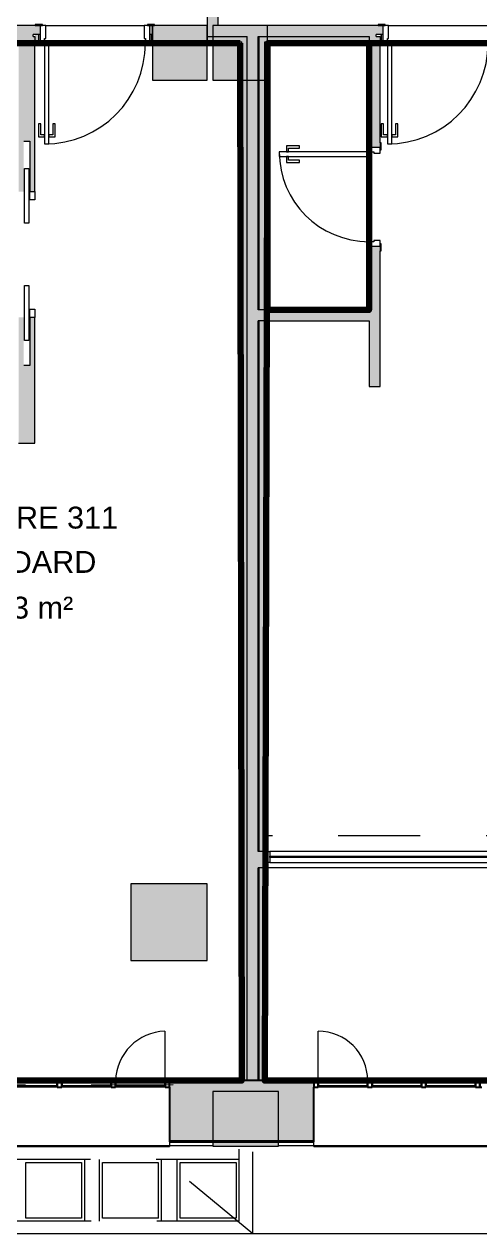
# Model space of a CAD drawing. Header units: metres. Extents: x -227.9 to -140, y 38 to 92.1.
# Drawn here: x -171.56 to -167.4, y 39.07 to 50.13 of the extents above; entities that cross this region are included whole.
import ezdxf

# ---------------------------------------------------------------- set-up
doc = ezdxf.new("R2010")
doc.units = ezdxf.units.M
doc.linetypes.add('JIS_02_0.7', pattern=[1.35, 0.75, -0.6])
for name, color, linetype, lineweight in [('A-AREA-IDEN', 7, 'Continuous', 9), ('A-DOOR', 7, 'Continuous', 5), ('A-FLOR', 7, 'Continuous', 5), ('A-GLAZ', 7, 'Continuous', 5), ('A-WALL', 7, 'Continuous', 5), ('A-WALL-PATT', 7, 'Continuous', 13), ('I-WALL', 7, 'Continuous', 5), ('S-COLS', 7, 'Continuous', 5)]:
    doc.layers.add(name, color=color, linetype=linetype, lineweight=lineweight)
doc.layers.add('A-DETL', color=94, linetype='Continuous', lineweight=5, true_color=0x00a600)
doc.layers.add('A-DETL-MBND', color=9, linetype='Continuous', lineweight=5, true_color=0xc0c0c0)
doc.layers.add('Chambre', color=40, linetype='Continuous')
doc.layers.add('SDB', color=230, linetype='Continuous')
doc.styles.add('Arial_1', font='arial.ttf', dxfattribs={"height": 0.2})

msp = doc.modelspace()

# ---------------------------------------------------------------- hatches: boundary and pattern name
at = {"layer": 'A-WALL', "true_color": 0x808080}
h = msp.add_hatch(color=8, dxfattribs=at)
h.paths.add_polyline_path([(-227.865, 39.92), (-226.842, 39.92), (-226.842, 40.47), (-227.865, 40.47), (-227.865, 40.281)])
h.paths.add_polyline_path([(-222.152, 39.92), (-222.152, 40.37), (-222.162, 40.37), (-222.162, 40.42), (-222.202, 40.42), (-222.202, 40.47), (-223.502, 40.47), (-223.502, 39.92)])
h.paths.add_polyline_path([(-207.292, 39.92), (-205.904, 39.92), (-205.904, 40.47), (-207.242, 40.47), (-207.242, 40.42), (-207.282, 40.42), (-207.282, 40.37), (-207.292, 40.37), (-207.292, 40.281)])
h.paths.add_polyline_path([(-203.404, 39.92), (-201.747, 39.92), (-201.747, 40.37), (-201.757, 40.37), (-201.757, 40.42), (-201.797, 40.42), (-201.797, 40.47), (-203.404, 40.47), (-203.404, 40.41)])
h.paths.add_polyline_path([(-192.17, 39.92), (-190.97, 39.92), (-190.97, 40.47), (-192.12, 40.47), (-192.12, 40.42), (-192.16, 40.42), (-192.16, 40.37), (-192.17, 40.37), (-192.17, 40.281)])
h.paths.add_polyline_path([(-188.47, 39.92), (-187.171, 39.92), (-187.171, 40.37), (-187.181, 40.37), (-187.181, 40.42), (-187.221, 40.42), (-187.221, 40.47), (-188.47, 40.47), (-188.47, 40.41)])
h.paths.add_polyline_path([(-169.272, 39.92), (-168.917, 39.92), (-168.917, 40.47), (-170.088, 40.47), (-170.088, 40.42), (-170.128, 40.42), (-170.128, 40.37), (-170.138, 40.37), (-170.138, 39.92)])
h.paths.add_polyline_path([(-166.417, 39.92), (-165.918, 39.92), (-165.918, 40.39), (-165.118, 40.39), (-165.118, 39.92), (-164.82, 39.92), (-164.82, 40.37), (-164.83, 40.37), (-164.83, 40.42), (-164.87, 40.42), (-164.87, 40.47), (-166.417, 40.47), (-166.417, 40.281)])
h.paths.add_polyline_path([(-152.826, 39.92), (-150.359, 39.92), (-150.359, 40.37), (-150.369, 40.37), (-150.369, 40.42), (-150.409, 40.42), (-150.409, 40.47), (-153.119, 40.47), (-153.119, 40.42), (-153.159, 40.42), (-153.159, 40.37), (-153.169, 40.37), (-153.169, 39.92)])
for points in [[(-170.138, 39.92), (-170.138, 40.37), (-170.128, 40.37), (-170.128, 40.42), (-170.088, 40.42), (-170.088, 40.47), (-170.235, 40.47), (-170.235, 39.92)], [(-170.138, 39.91), (-170.138, 39.92), (-170.235, 39.92), (-170.235, 39.91)]]:
    msp.add_hatch(color=8, dxfattribs=at).paths.add_polyline_path(points)
h = msp.add_hatch(color=8, dxfattribs=at)
h.paths.add_polyline_path([(-227.865, 39.91), (-226.842, 39.91), (-226.842, 39.92), (-227.865, 39.92)])
h.paths.add_polyline_path([(-223.502, 39.91), (-222.152, 39.91), (-222.152, 39.92), (-223.502, 39.92)])
h.paths.add_polyline_path([(-207.097, 39.91), (-205.904, 39.91), (-205.904, 39.92), (-207.292, 39.92), (-207.292, 39.91)])
h.paths.add_polyline_path([(-203.404, 39.91), (-201.747, 39.91), (-201.747, 39.92), (-203.404, 39.92)])
h.paths.add_polyline_path([(-190.97, 39.91), (-190.97, 39.92), (-192.17, 39.92), (-192.17, 39.91)])
h.paths.add_polyline_path([(-188.47, 39.91), (-187.171, 39.91), (-187.171, 39.92), (-188.47, 39.92)])
h.paths.add_polyline_path([(-170.138, 39.91), (-168.917, 39.91), (-168.917, 39.92), (-170.138, 39.92)])
h.paths.add_polyline_path([(-166.417, 39.91), (-165.918, 39.91), (-165.918, 39.92), (-166.417, 39.92)])
h.paths.add_polyline_path([(-164.82, 39.91), (-164.82, 39.92), (-165.118, 39.92), (-165.118, 39.91)])
h.paths.add_polyline_path([(-153.169, 39.91), (-150.359, 39.91), (-150.359, 39.92), (-153.169, 39.92)])
at = {"layer": 'A-WALL-PATT', "lineweight": 5, "true_color": 0xaaaaaa}
h = msp.add_hatch(color=253, dxfattribs=at)
h.paths.add_polyline_path([(-169.415, 40.47), (-169.415, 42.415), (-169.425, 42.415), (-169.425, 40.47)])
h.paths.add_polyline_path([(-169.425, 42.565), (-169.415, 42.565), (-169.415, 47.414), (-169.425, 47.414), (-169.425, 43.496)])
h.paths.add_polyline_path([(-169.415, 47.514), (-169.415, 50.014), (-169.425, 50.014), (-169.425, 47.514)])
at = {"layer": 'I-WALL', "true_color": 0xaaaaaa}
h = msp.add_hatch(color=253, dxfattribs=at)
h.paths.add_polyline_path([(-169.839, 50.114), (-169.789, 50.114), (-169.789, 50.314), (-169.889, 50.314), (-169.889, 50.114)])
h.paths.add_polyline_path([(-169.819, 51.914), (-169.789, 51.914), (-169.789, 51.964), (-169.889, 51.964), (-169.889, 51.914), (-169.839, 51.914)])
h = msp.add_hatch(color=253, dxfattribs=at)
h.paths.add_polyline_path([(-171.613, 50.014), (-171.478, 50.014), (-171.478, 50.032), (-171.415, 50.032), (-171.415, 50.114), (-173.58, 50.114), (-173.58, 50.014), (-172.561, 50.014)])
h.paths.add_polyline_path([(-174.816, 50.014), (-174.58, 50.014), (-174.58, 50.114), (-174.879, 50.114), (-174.879, 50.032), (-174.816, 50.032)])
h.paths.add_polyline_path([(-176, 50.014), (-175.942, 50.014), (-175.942, 50.032), (-175.879, 50.032), (-175.879, 50.114), (-176, 50.114), (-176, 50.032)])
h.paths.add_polyline_path([(-170.415, 50.032), (-170.39, 50.032), (-170.39, 50.114), (-170.415, 50.114)])
h = msp.add_hatch(color=253, dxfattribs=at)
h.paths.add_polyline_path([(-153.912, 50.014), (-153.912, 50.114), (-154.013, 50.114), (-154.013, 50.032), (-153.95, 50.032), (-153.95, 50.014)])
h.paths.add_polyline_path([(-155.524, 50.014), (-155.076, 50.014), (-155.076, 50.032), (-155.013, 50.032), (-155.013, 50.114), (-155.524, 50.114), (-155.524, 50.032)])
h.paths.add_polyline_path([(-157.582, 50.014), (-156.524, 50.014), (-156.524, 50.114), (-157.645, 50.114), (-157.645, 50.032), (-157.582, 50.032)])
h.paths.add_polyline_path([(-158.708, 50.014), (-158.708, 50.032), (-158.645, 50.032), (-158.645, 50.114), (-160.57, 50.114), (-160.57, 50.014), (-158.833, 50.014)])
h.paths.add_polyline_path([(-162.97, 50.014), (-161.57, 50.014), (-161.57, 50.114), (-167.285, 50.114), (-167.285, 50.032), (-167.222, 50.032), (-167.222, 50.014), (-163.12, 50.014)])
h.paths.add_polyline_path([(-168.348, 50.014), (-168.348, 50.032), (-168.285, 50.032), (-168.285, 50.114), (-169.889, 50.114), (-169.889, 50.014), (-168.412, 50.014)])
h = msp.add_hatch(color=253, dxfattribs=at)
h.paths.add_polyline_path([(-170.402, 49.964), (-170.39, 49.964), (-170.39, 50.032), (-170.402, 50.032)])
h.paths.add_polyline_path([(-171.613, 49.964), (-171.613, 50.014), (-173.452, 50.014), (-173.452, 49.964), (-172.561, 49.964)])
h.paths.add_polyline_path([(-171.428, 49.964), (-171.428, 50.032), (-171.463, 50.032), (-171.463, 49.964)])
h.paths.add_polyline_path([(-174.608, 49.964), (-174.58, 49.964), (-174.58, 50.014), (-174.608, 50.014)])
h.paths.add_polyline_path([(-174.758, 49.964), (-174.708, 49.964), (-174.708, 50.014), (-174.816, 50.014), (-174.816, 50.032), (-174.866, 50.032), (-174.866, 49.964)])
h.paths.add_polyline_path([(-173.58, 49.964), (-173.552, 49.964), (-173.552, 50.014), (-173.58, 50.014)])
h.paths.add_polyline_path([(-175.892, 49.964), (-175.892, 50.032), (-175.924, 50.032), (-175.924, 49.964)])
h = msp.add_hatch(color=253, dxfattribs=at)
h.paths.add_polyline_path([(-171.46, 49.951), (-171.415, 49.951), (-171.415, 50.032), (-171.428, 50.032), (-171.428, 49.964), (-171.463, 49.964), (-171.463, 49.951)])
h.paths.add_polyline_path([(-170.39, 49.951), (-170.39, 49.964), (-170.402, 49.964), (-170.402, 50.032), (-170.415, 50.032), (-170.415, 49.951)])
h.paths.add_polyline_path([(-171.613, 49.951), (-171.613, 49.964), (-173.402, 49.964), (-173.402, 49.951), (-172.561, 49.951)])
h.paths.add_polyline_path([(-174.608, 49.951), (-174.58, 49.951), (-174.58, 49.964), (-174.608, 49.964)])
h.paths.add_polyline_path([(-174.758, 49.951), (-174.758, 49.964), (-174.866, 49.964), (-174.866, 50.032), (-174.879, 50.032), (-174.879, 49.951), (-174.771, 49.951)])
h.paths.add_polyline_path([(-173.58, 49.951), (-173.552, 49.951), (-173.552, 49.964), (-173.58, 49.964)])
h.paths.add_polyline_path([(-175.924, 49.951), (-175.879, 49.951), (-175.879, 50.032), (-175.892, 50.032), (-175.892, 49.964), (-175.924, 49.964)])
h = msp.add_hatch(color=253, dxfattribs=at)
h.paths.add_polyline_path([(-171.613, 46.296), (-171.463, 46.296), (-171.463, 47.446), (-171.51, 47.446), (-171.51, 47.006), (-171.565, 47.006), (-171.565, 47.446), (-171.613, 47.446), (-171.613, 46.396)])
h.paths.add_polyline_path([(-171.463, 48.596), (-171.463, 50.014), (-171.613, 50.014), (-171.613, 48.596), (-171.565, 48.596), (-171.565, 49.056), (-171.51, 49.056), (-171.51, 48.596)])
h = msp.add_hatch(color=253, dxfattribs=at)
h.paths.add_polyline_path([(-155.221, 49.964), (-155.221, 50.014), (-155.524, 50.014), (-155.524, 49.964), (-155.293, 49.964)])
h.paths.add_polyline_path([(-155.026, 49.964), (-155.026, 50.032), (-155.076, 50.032), (-155.076, 50.014), (-155.121, 50.014), (-155.121, 49.964), (-155.071, 49.964)])
h.paths.add_polyline_path([(-153.912, 49.964), (-153.912, 50.014), (-153.95, 50.014), (-153.95, 50.032), (-154, 50.032), (-154, 49.964)])
h.paths.add_polyline_path([(-158.658, 49.964), (-158.658, 50.032), (-158.683, 50.032), (-158.683, 49.964)])
h.paths.add_polyline_path([(-156.938, 49.964), (-156.925, 49.964), (-156.925, 50.014), (-157.582, 50.014), (-157.582, 50.032), (-157.632, 50.032), (-157.632, 49.964), (-156.975, 49.964)])
h.paths.add_polyline_path([(-156.765, 49.964), (-156.524, 49.964), (-156.524, 50.014), (-156.815, 50.014), (-156.815, 49.964)])
h.paths.add_polyline_path([(-159.405, 49.964), (-158.833, 49.964), (-158.833, 50.014), (-160.42, 50.014), (-160.42, 49.964), (-160.37, 49.964)])
h.paths.add_polyline_path([(-160.52, 49.964), (-160.52, 50.014), (-160.57, 50.014), (-160.57, 49.964)])
h.paths.add_polyline_path([(-161.77, 49.964), (-161.72, 49.964), (-161.72, 50.014), (-162.97, 50.014), (-162.97, 49.964), (-162.694, 49.964)])
h.paths.add_polyline_path([(-163.12, 49.964), (-163.12, 50.014), (-167.08, 50.014), (-167.08, 49.964), (-165.983, 49.964)])
h.paths.add_polyline_path([(-161.57, 49.964), (-161.57, 50.014), (-161.62, 50.014), (-161.62, 49.964)])
h.paths.add_polyline_path([(-168.312, 49.964), (-168.298, 49.964), (-168.298, 50.032), (-168.312, 50.032), (-168.312, 50.014)])
h.paths.add_polyline_path([(-168.412, 49.964), (-168.412, 50.014), (-169.415, 50.014), (-169.415, 49.964), (-168.45, 49.964)])
h.paths.add_polyline_path([(-167.272, 49.964), (-167.18, 49.964), (-167.18, 50.014), (-167.222, 50.014), (-167.222, 50.032), (-167.272, 50.032)])
h.paths.add_polyline_path([(-169.889, 49.964), (-169.525, 49.964), (-169.525, 50.014), (-169.889, 50.014)])
h = msp.add_hatch(color=253, dxfattribs=at)
h.paths.add_polyline_path([(-155.013, 49.951), (-155.013, 50.032), (-155.026, 50.032), (-155.026, 49.964), (-155.071, 49.964), (-155.071, 49.951), (-155.058, 49.951)])
h.paths.add_polyline_path([(-153.968, 49.951), (-153.912, 49.951), (-153.912, 49.964), (-154, 49.964), (-154, 50.032), (-154.013, 50.032), (-154.013, 49.951)])
h.paths.add_polyline_path([(-157.645, 49.951), (-156.975, 49.951), (-156.975, 49.964), (-157.632, 49.964), (-157.632, 50.032), (-157.645, 50.032), (-157.645, 49.994)])
h.paths.add_polyline_path([(-156.765, 49.951), (-156.524, 49.951), (-156.524, 49.964), (-156.765, 49.964)])
h.paths.add_polyline_path([(-155.293, 49.951), (-155.221, 49.951), (-155.221, 49.964), (-155.524, 49.964), (-155.524, 49.951)])
h.paths.add_polyline_path([(-158.833, 49.951), (-158.833, 49.964), (-160.37, 49.964), (-160.37, 49.951), (-159.405, 49.951)])
h.paths.add_polyline_path([(-158.645, 49.951), (-158.645, 50.032), (-158.658, 50.032), (-158.658, 49.964), (-158.683, 49.964), (-158.683, 49.951)])
h.paths.add_polyline_path([(-162.97, 49.951), (-161.77, 49.951), (-161.77, 49.964), (-162.97, 49.964)])
h.paths.add_polyline_path([(-160.52, 49.951), (-160.52, 49.964), (-160.57, 49.964), (-160.57, 49.951)])
h.paths.add_polyline_path([(-161.57, 49.951), (-161.57, 49.964), (-161.62, 49.964), (-161.62, 49.951)])
h.paths.add_polyline_path([(-163.12, 49.951), (-163.12, 49.964), (-167.08, 49.964), (-167.08, 49.951), (-165.983, 49.951)])
h.paths.add_polyline_path([(-167.24, 49.951), (-167.18, 49.951), (-167.18, 49.964), (-167.272, 49.964), (-167.272, 50.032), (-167.285, 50.032), (-167.285, 49.951)])
h.paths.add_polyline_path([(-168.285, 49.951), (-168.285, 50.032), (-168.298, 50.032), (-168.298, 49.964), (-168.312, 49.964), (-168.312, 49.951)])
h.paths.add_polyline_path([(-168.412, 49.951), (-168.412, 49.964), (-169.365, 49.964), (-169.365, 49.951), (-168.45, 49.951)])
h.paths.add_polyline_path([(-169.889, 49.951), (-169.575, 49.951), (-169.575, 49.964), (-169.889, 49.964)])
for points in [[(-169.425, 40.47), (-169.425, 50.014), (-169.525, 50.014), (-169.525, 40.47)], [(-169.588, 40.47), (-169.575, 40.47), (-169.575, 49.951), (-169.588, 49.951), (-169.588, 41.352)], [(-169.525, 40.47), (-169.525, 49.964), (-169.575, 49.964), (-169.575, 40.47)], [(-169.352, 47.414), (-168.412, 47.414), (-168.412, 47.514), (-169.425, 47.514), (-169.425, 47.414), (-169.365, 47.414)]]:
    msp.add_hatch(color=253, dxfattribs=at).paths.add_polyline_path(points)
h = msp.add_hatch(color=253, dxfattribs=at)
h.paths.add_polyline_path([(-168.362, 46.813), (-168.312, 46.813), (-168.312, 48.098), (-168.412, 48.098), (-168.412, 46.813)])
h.paths.add_polyline_path([(-168.369, 48.998), (-168.312, 48.998), (-168.313, 49.941), (-168.33, 49.941), (-168.33, 49.951), (-168.312, 49.951), (-168.312, 50.014), (-168.412, 50.014), (-168.412, 48.998)])
h = msp.add_hatch(color=253, dxfattribs=at)
h.paths.add_polyline_path([(-169.365, 40.47), (-169.365, 42.415), (-169.415, 42.415), (-169.415, 40.47)])
h.paths.add_polyline_path([(-169.415, 42.565), (-169.365, 42.565), (-169.365, 47.414), (-169.415, 47.414), (-169.415, 43.496)])
h.paths.add_polyline_path([(-169.415, 47.514), (-169.365, 47.514), (-169.365, 49.964), (-169.415, 49.964), (-169.415, 47.782)])
h = msp.add_hatch(color=253, dxfattribs=at)
h.paths.add_polyline_path([(-169.352, 40.47), (-169.352, 42.415), (-169.365, 42.415), (-169.365, 40.47)])
h.paths.add_polyline_path([(-169.352, 42.565), (-169.352, 47.414), (-169.365, 47.414), (-169.365, 42.565)])
h.paths.add_polyline_path([(-169.352, 47.514), (-169.352, 49.951), (-169.365, 49.951), (-169.365, 47.514)])
h = msp.add_hatch(color=253, dxfattribs=at)
h.paths.add_polyline_path([(-161.175, 42.415), (-161.125, 42.415), (-161.125, 42.565), (-161.193, 42.565), (-161.193, 42.415), (-161.188, 42.415)])
h.paths.add_polyline_path([(-169.415, 42.415), (-169.343, 42.415), (-169.343, 42.565), (-169.425, 42.565), (-169.425, 42.415)])
at = {"layer": 'S-COLS', "true_color": 0x808080}
for points in [[(-170.389, 49.614), (-169.889, 49.614), (-169.889, 50.114), (-170.389, 50.114), (-170.389, 49.951), (-170.37, 49.951), (-170.37, 49.941), (-170.389, 49.941), (-170.389, 49.925)], [(-169.839, 49.614), (-169.339, 49.614), (-169.339, 50.114), (-169.839, 50.114), (-169.839, 49.925)], [(-170.589, 41.568), (-169.889, 41.568), (-169.889, 42.268), (-170.589, 42.268)], [(-169.239, 39.871), (-169.239, 40.371), (-169.839, 40.371), (-169.839, 39.871), (-169.272, 39.871)]]:
    msp.add_hatch(color=8, dxfattribs=at).paths.add_polyline_path(points)

# ---------------------------------------------------------------- linework, layer by layer
at = {"layer": 'A-DETL', "color": 9, "linetype": 'JIS_02_0.7', "lineweight": 9, "true_color": 0xc0c0c0}
for p, q in [((-161.194, 42.707), (-169.339, 42.707)), ((-169.473, 39.071), (-170.452, 39.878)), ((-169.601, 39.842), (-169.601, 39.185)), ((-169.606, 39.748), (-187.756, 39.748)), ((-171.546, 39.722), (-171.037, 39.722)), ((-171.546, 39.212), (-171.546, 39.721)), ((-171.037, 39.722), (-171.037, 39.212)), ((-171.011, 39.748), (-171.011, 39.185)), ((-170.873, 39.185), (-170.873, 39.748)), ((-170.845, 39.722), (-170.337, 39.722)), ((-170.845, 39.212), (-170.845, 39.721)), ((-170.337, 39.722), (-170.337, 39.212)), ((-170.311, 39.748), (-170.311, 39.185)), ((-170.164, 39.185), (-170.164, 39.748)), ((-170.136, 39.213), (-170.136, 39.723)), ((-170.136, 39.723), (-169.627, 39.723)), ((-169.627, 39.723), (-169.627, 39.213)), ((-169.601, 39.185), (-187.626, 39.185)), ((-171.037, 39.212), (-171.546, 39.212)), ((-170.336, 39.212), (-170.845, 39.212)), ((-169.627, 39.213), (-170.136, 39.213))]:
    msp.add_line(p, q, dxfattribs=at)
at = {"layer": 'A-DETL', "color": 7, "linetype": 'JIS_02_0.7'}
for p, q in [((-187.15, 40.415), (-170.19, 40.433)), ((-169.473, 39.07), (-169.473, 39.843))]:
    msp.add_line(p, q, dxfattribs=at)
at = {"layer": 'A-DETL', "color": 7}
msp.add_line((-151.695, 39.07), (-222.893, 39.07), dxfattribs=at)
at = {"layer": 'A-DETL-MBND', "lineweight": 9}
for p, q in [((-168.917, 39.874), (-169.239, 39.872)), ((-151.695, 39.07), (-222.893, 39.07))]:
    msp.add_line(p, q, dxfattribs=at)
at = {"layer": 'A-DOOR', "color": 9, "true_color": 0xc0c0c0}
for p, q in [((-171.395, 50.124), (-171.46, 50.124)), ((-171.46, 50.124), (-171.46, 50.114)), ((-171.46, 50.114), (-171.395, 50.114)), ((-171.365, 50.114), (-171.415, 50.114)), ((-171.415, 50.114), (-171.415, 49.951)), ((-171.395, 50.114), (-171.395, 50.124)), ((-171.365, 49.994), (-171.365, 50.114)), ((-170.415, 50.114), (-170.465, 50.114)), ((-170.465, 50.114), (-170.465, 49.994)), ((-170.37, 50.124), (-170.435, 50.124)), ((-170.435, 50.124), (-170.435, 50.114)), ((-170.435, 50.114), (-170.37, 50.114)), ((-170.415, 49.951), (-170.415, 50.114)), ((-170.37, 50.114), (-170.37, 50.124)), ((-168.265, 50.124), (-168.33, 50.124)), ((-168.33, 50.124), (-168.33, 50.114)), ((-168.33, 50.114), (-168.265, 50.114)), ((-168.235, 50.114), (-168.285, 50.114)), ((-168.285, 50.114), (-168.285, 49.951)), ((-168.265, 50.114), (-168.265, 50.124)), ((-168.235, 49.994), (-168.235, 50.114)), ((-171.375, 49.951), (-171.375, 49.994)), ((-171.375, 49.994), (-171.365, 49.994)), ((-170.465, 49.994), (-170.455, 49.994)), ((-170.455, 49.994), (-170.455, 49.951)), ((-168.245, 49.951), (-168.245, 49.994)), ((-168.245, 49.994), (-168.235, 49.994)), ((-171.395, 49.951), (-171.46, 49.951)), ((-171.46, 49.951), (-171.46, 49.941)), ((-171.46, 49.941), (-171.395, 49.941)), ((-171.415, 49.951), (-171.375, 49.951)), ((-171.395, 49.941), (-171.395, 49.951)), ((-170.455, 49.951), (-170.415, 49.951)), ((-170.37, 49.951), (-170.435, 49.951)), ((-170.435, 49.951), (-170.435, 49.941)), ((-170.435, 49.941), (-170.37, 49.941)), ((-170.37, 49.941), (-170.37, 49.951)), ((-168.265, 49.951), (-168.33, 49.951)), ((-168.33, 49.951), (-168.33, 49.941)), ((-168.33, 49.941), (-168.265, 49.941)), ((-168.285, 49.951), (-168.245, 49.951)), ((-168.265, 49.941), (-168.265, 49.951)), ((-168.412, 49.043), (-168.422, 49.043)), ((-168.422, 49.043), (-168.422, 48.978)), ((-168.412, 48.978), (-168.412, 49.043)), ((-168.412, 48.998), (-168.412, 48.958)), ((-168.312, 48.998), (-168.412, 48.998)), ((-168.302, 49.043), (-168.312, 49.043)), ((-168.312, 49.043), (-168.312, 48.978)), ((-168.312, 48.948), (-168.312, 48.998)), ((-168.302, 48.978), (-168.302, 49.043)), ((-168.422, 48.978), (-168.412, 48.978)), ((-168.412, 48.958), (-168.369, 48.958)), ((-168.369, 48.958), (-168.369, 48.948)), ((-168.369, 48.948), (-168.312, 48.948)), ((-168.312, 48.978), (-168.302, 48.978)), ((-171.51, 48.596), (-171.463, 48.596)), ((-171.51, 48.521), (-171.51, 48.596)), ((-171.463, 48.596), (-171.463, 48.521)), ((-171.463, 48.521), (-171.51, 48.521)), ((-168.412, 48.118), (-168.422, 48.118)), ((-168.422, 48.118), (-168.422, 48.053)), ((-168.369, 48.138), (-168.412, 48.138)), ((-168.412, 48.138), (-168.412, 48.098)), ((-168.412, 48.053), (-168.412, 48.118)), ((-168.412, 48.098), (-168.312, 48.098)), ((-168.312, 48.148), (-168.369, 48.148)), ((-168.369, 48.148), (-168.369, 48.138)), ((-168.312, 48.098), (-168.312, 48.148)), ((-168.302, 48.118), (-168.312, 48.118)), ((-168.312, 48.118), (-168.312, 48.053)), ((-168.302, 48.053), (-168.302, 48.118)), ((-168.422, 48.053), (-168.412, 48.053)), ((-168.312, 48.053), (-168.302, 48.053)), ((-171.51, 47.521), (-171.463, 47.521)), ((-171.51, 47.446), (-171.51, 47.521)), ((-171.463, 47.446), (-171.51, 47.446)), ((-171.463, 47.521), (-171.463, 47.446))]:
    msp.add_line(p, q, dxfattribs=at)
at = {"layer": 'A-DOOR'}
for p, q in [((-171.375, 49.951), (-171.375, 49.031)), ((-171.335, 49.951), (-171.375, 49.951)), ((-171.335, 49.031), (-171.335, 49.951)), ((-168.245, 49.951), (-168.245, 49.031)), ((-168.205, 49.951), (-168.245, 49.951)), ((-168.205, 49.031), (-168.205, 49.951)), ((-171.41, 49.216), (-171.43, 49.216)), ((-171.43, 49.216), (-171.43, 49.096)), ((-171.41, 49.116), (-171.41, 49.216)), ((-171.28, 49.216), (-171.3, 49.216)), ((-171.3, 49.216), (-171.3, 49.116)), ((-171.28, 49.096), (-171.28, 49.216)), ((-168.28, 49.216), (-168.3, 49.216)), ((-168.3, 49.216), (-168.3, 49.096)), ((-168.28, 49.116), (-168.28, 49.216)), ((-168.15, 49.216), (-168.17, 49.216)), ((-168.17, 49.216), (-168.17, 49.116)), ((-168.15, 49.096), (-168.15, 49.216)), ((-171.43, 49.096), (-171.375, 49.096)), ((-171.375, 49.116), (-171.41, 49.116)), ((-171.375, 49.096), (-171.375, 49.116)), ((-171.3, 49.116), (-171.335, 49.116)), ((-171.335, 49.116), (-171.335, 49.096)), ((-171.335, 49.096), (-171.28, 49.096)), ((-168.3, 49.096), (-168.245, 49.096)), ((-168.245, 49.116), (-168.28, 49.116)), ((-168.245, 49.096), (-168.245, 49.116)), ((-168.17, 49.116), (-168.205, 49.116)), ((-168.205, 49.116), (-168.205, 49.096)), ((-168.205, 49.096), (-168.15, 49.096)), ((-171.375, 49.031), (-171.335, 49.031)), ((-169.167, 49.013), (-169.167, 48.958)), ((-169.047, 49.013), (-169.167, 49.013)), ((-169.147, 48.958), (-169.147, 48.993)), ((-169.147, 48.993), (-169.047, 48.993)), ((-169.047, 48.993), (-169.047, 49.013)), ((-168.245, 49.031), (-168.205, 49.031)), ((-168.412, 48.958), (-169.232, 48.958)), ((-169.232, 48.958), (-169.232, 48.918)), ((-169.232, 48.918), (-168.412, 48.918)), ((-169.167, 48.958), (-169.147, 48.958)), ((-169.147, 48.918), (-169.167, 48.918)), ((-169.167, 48.918), (-169.167, 48.863)), ((-169.147, 48.883), (-169.147, 48.918)), ((-169.047, 48.883), (-169.147, 48.883)), ((-169.047, 48.863), (-169.047, 48.883)), ((-168.412, 48.918), (-168.412, 48.958)), ((-171.558, 48.806), (-171.518, 48.806)), ((-171.558, 48.306), (-171.558, 48.806)), ((-171.518, 48.806), (-171.518, 48.306)), ((-169.167, 48.863), (-169.047, 48.863)), ((-171.518, 48.306), (-171.558, 48.306)), ((-171.558, 47.236), (-171.558, 47.736)), ((-171.558, 47.736), (-171.518, 47.736)), ((-171.518, 47.736), (-171.518, 47.236)), ((-171.518, 47.236), (-171.558, 47.236))]:
    msp.add_line(p, q, dxfattribs=at)
for centre, radius, start, end in [((-171.375, 49.951), 0.92, 270, 0), ((-168.245, 49.951), 0.92, 270, 0), ((-168.412, 48.958), 0.82, 180, 270)]:
    msp.add_arc(centre, radius, start, end, dxfattribs=at)
at = {"layer": 'A-FLOR'}
for p, q in [((-171.365, 50.114), (-170.465, 50.114)), ((-161.193, 42.415), (-169.343, 42.415))]:
    msp.add_line(p, q, dxfattribs=at)
at = {"layer": 'A-GLAZ', "lineweight": 13}
for p, q in [((-169.343, 42.465), (-169.343, 42.565)), ((-169.343, 42.565), (-169.318, 42.565)), ((-169.318, 42.465), (-169.343, 42.465)), ((-169.318, 42.565), (-169.318, 42.465)), ((-169.318, 42.52), (-166.018, 42.52)), ((-169.318, 42.51), (-169.318, 42.52)), ((-166.018, 42.51), (-169.318, 42.51))]:
    msp.add_line(p, q, dxfattribs=at)
at = {"layer": 'A-GLAZ'}
for p, q in [((-166.018, 42.565), (-169.318, 42.565)), ((-169.318, 42.465), (-166.018, 42.465))]:
    msp.add_line(p, q, dxfattribs=at)
at = {"layer": 'A-GLAZ', "lineweight": 9}
for p, q in [((-170.275, 40.47), (-170.275, 40.922)), ((-168.877, 40.47), (-168.877, 40.922)), ((-171.71, 40.47), (-171.259, 40.47)), ((-171.219, 40.47), (-170.767, 40.47)), ((-170.727, 40.47), (-170.275, 40.47)), ((-168.877, 40.47), (-168.425, 40.47)), ((-168.385, 40.47), (-167.933, 40.47)), ((-167.893, 40.47), (-167.441, 40.47)), ((-171.259, 40.41), (-171.71, 40.41)), ((-170.767, 40.41), (-171.219, 40.41)), ((-170.275, 40.41), (-170.727, 40.41)), ((-168.425, 40.41), (-168.877, 40.41)), ((-167.933, 40.41), (-168.385, 40.41)), ((-167.441, 40.41), (-167.893, 40.41)), ((-173.225, 39.867), (-170.235, 39.867)), ((-173.223, 39.877), (-170.235, 39.877)), ((-170.235, 39.91), (-170.235, 39.877)), ((-170.235, 39.877), (-170.235, 39.867)), ((-168.917, 39.877), (-168.917, 39.91)), ((-168.917, 39.867), (-168.917, 39.877)), ((-168.917, 39.877), (-166.417, 39.877)), ((-168.917, 39.867), (-166.417, 39.867))]:
    msp.add_line(p, q, dxfattribs=at)
at = {"layer": 'A-GLAZ', "lineweight": 25}
for p, q in [((-171.219, 40.47), (-171.259, 40.47)), ((-171.259, 40.47), (-171.259, 40.41)), ((-171.219, 40.41), (-171.219, 40.47)), ((-170.727, 40.47), (-170.767, 40.47)), ((-170.767, 40.47), (-170.767, 40.41)), ((-170.727, 40.41), (-170.727, 40.47)), ((-170.235, 40.47), (-170.275, 40.47)), ((-170.275, 40.47), (-170.275, 40.41)), ((-170.235, 40.41), (-170.235, 40.47)), ((-168.877, 40.47), (-168.917, 40.47)), ((-168.917, 40.47), (-168.917, 40.41)), ((-168.877, 40.41), (-168.877, 40.47)), ((-168.385, 40.47), (-168.425, 40.47)), ((-168.425, 40.47), (-168.425, 40.41)), ((-168.385, 40.41), (-168.385, 40.47)), ((-167.893, 40.47), (-167.933, 40.47)), ((-167.933, 40.47), (-167.933, 40.41)), ((-167.893, 40.41), (-167.893, 40.47)), ((-167.401, 40.47), (-167.441, 40.47)), ((-167.441, 40.47), (-167.441, 40.41)), ((-167.381, 40.47), (-167.401, 40.47)), ((-167.401, 40.47), (-167.401, 40.41)), ((-167.401, 40.41), (-167.401, 40.47)), ((-171.259, 40.458), (-171.71, 40.458)), ((-171.71, 40.422), (-171.259, 40.422)), ((-171.259, 40.422), (-171.259, 40.458)), ((-171.259, 40.41), (-171.219, 40.41)), ((-170.767, 40.458), (-171.219, 40.458)), ((-171.219, 40.458), (-171.219, 40.422)), ((-171.219, 40.422), (-170.767, 40.422)), ((-170.767, 40.422), (-170.767, 40.458)), ((-170.767, 40.41), (-170.727, 40.41)), ((-170.275, 40.458), (-170.727, 40.458)), ((-170.727, 40.458), (-170.727, 40.422)), ((-170.727, 40.422), (-170.275, 40.422)), ((-170.275, 40.422), (-170.275, 40.458)), ((-170.275, 40.41), (-170.235, 40.41)), ((-168.917, 40.41), (-168.877, 40.41)), ((-168.425, 40.458), (-168.877, 40.458)), ((-168.877, 40.458), (-168.877, 40.422)), ((-168.877, 40.422), (-168.425, 40.422)), ((-168.425, 40.422), (-168.425, 40.458)), ((-168.425, 40.41), (-168.385, 40.41)), ((-167.933, 40.458), (-168.385, 40.458)), ((-168.385, 40.458), (-168.385, 40.422)), ((-168.385, 40.422), (-167.933, 40.422)), ((-167.933, 40.422), (-167.933, 40.458)), ((-167.933, 40.41), (-167.893, 40.41)), ((-167.441, 40.458), (-167.893, 40.458)), ((-167.893, 40.458), (-167.893, 40.422)), ((-167.893, 40.422), (-167.441, 40.422)), ((-167.441, 40.422), (-167.441, 40.458)), ((-167.441, 40.41), (-167.401, 40.41)), ((-167.401, 40.41), (-167.381, 40.41))]:
    msp.add_line(p, q, dxfattribs=at)
at = {"layer": 'A-GLAZ', "lineweight": 9}
for centre, radius, start, end in [((-170.263, 40.457), 0.464, 91.5584, 178.4839), ((-168.877, 40.47), 0.452, 0, 90)]:
    msp.add_arc(centre, radius, start, end, dxfattribs=at)
at = {"layer": 'A-WALL'}
for p, q in [((-171.478, 50.014), (-171.478, 50.032)), ((-171.415, 50.032), (-171.478, 50.032)), ((-171.463, 50.014), (-171.463, 49.951)), ((-171.428, 49.964), (-171.428, 50.032)), ((-170.39, 50.032), (-170.415, 50.032)), ((-170.402, 50.032), (-170.402, 49.964)), ((-169.889, 50.014), (-169.525, 50.014)), ((-169.525, 40.47), (-169.525, 50.014)), ((-169.425, 50.014), (-168.412, 50.014)), ((-169.425, 47.514), (-169.425, 50.014)), ((-169.415, 47.514), (-169.415, 50.014)), ((-168.412, 50.014), (-168.412, 49.951)), ((-168.285, 50.032), (-168.348, 50.032)), ((-168.348, 50.014), (-168.348, 50.032)), ((-168.312, 50.014), (-168.312, 49.951)), ((-168.298, 49.964), (-168.298, 50.032)), ((-171.463, 49.964), (-171.428, 49.964)), ((-170.402, 49.964), (-170.39, 49.964)), ((-169.889, 49.964), (-169.575, 49.964)), ((-169.575, 40.47), (-169.575, 49.964)), ((-169.365, 49.964), (-168.412, 49.964)), ((-169.365, 47.514), (-169.365, 49.964)), ((-168.312, 49.964), (-168.298, 49.964)), ((-169.352, 47.514), (-169.425, 47.514)), ((-169.425, 42.565), (-169.425, 47.414)), ((-169.352, 47.414), (-169.425, 47.414)), ((-169.415, 42.565), (-169.415, 47.414)), ((-169.365, 42.565), (-169.365, 47.414)), ((-169.352, 42.565), (-169.425, 42.565)), ((-169.425, 40.47), (-169.425, 42.415)), ((-169.352, 42.415), (-169.425, 42.415)), ((-169.415, 40.47), (-169.415, 42.415)), ((-169.365, 40.47), (-169.365, 42.415))]:
    msp.add_line(p, q, dxfattribs=at)
at = {"layer": 'A-WALL', "lineweight": 25}
for p, q in [((-170.088, 40.47), (-170.235, 40.47)), ((-168.917, 40.47), (-170.088, 40.47)), ((-170.235, 40.41), (-170.235, 39.91)), ((-168.917, 39.91), (-168.917, 40.41)), ((-170.235, 39.91), (-170.138, 39.91)), ((-170.138, 39.91), (-168.917, 39.91))]:
    msp.add_line(p, q, dxfattribs=at)
at = {"layer": 'A-WALL', "lineweight": 9}
for p, q in [((-170.138, 39.92), (-170.235, 39.92)), ((-168.917, 39.92), (-170.138, 39.92))]:
    msp.add_line(p, q, dxfattribs=at)
at = {"layer": 'A-WALL', "lineweight": 13}
for p, q in [((-170.235, 39.878), (-169.839, 39.878)), ((-169.239, 39.878), (-168.917, 39.878))]:
    msp.add_line(p, q, dxfattribs=at)
at = {"layer": 'Chambre', "lineweight": 140}
for points in [[(-169.588, 49.951), (-173.389, 49.951), (-173.402, 48.185), (-173.565, 48.185), (-173.55, 40.47), (-169.575, 40.47), (-169.588, 49.951)], [(-161.188, 48.739), (-161.783, 48.739), (-161.783, 49.951), (-169.339, 49.951), (-169.365, 40.47), (-161.175, 40.47), (-161.188, 48.739)]]:
    msp.add_lwpolyline(points, dxfattribs=at)
at = {"layer": 'I-WALL', "lineweight": 13}
for p, q in [((-169.889, 50.314), (-169.889, 49.951)), ((-169.789, 50.114), (-169.789, 50.284)), ((-171.46, 50.114), (-173.58, 50.114)), ((-170.39, 49.951), (-170.39, 50.114)), ((-168.33, 50.114), (-169.789, 50.114)), ((-171.463, 49.951), (-171.46, 49.951)), ((-171.463, 48.596), (-171.463, 49.951)), ((-169.889, 49.951), (-169.588, 49.951)), ((-169.588, 49.951), (-169.588, 40.47)), ((-169.352, 49.951), (-168.412, 49.951)), ((-169.352, 47.514), (-169.352, 49.951)), ((-168.412, 49.951), (-168.412, 49.043)), ((-168.312, 49.043), (-168.312, 49.941)), ((-171.565, 49.056), (-171.51, 49.056)), ((-171.51, 49.056), (-171.51, 48.596)), ((-168.412, 48.053), (-168.412, 47.514)), ((-168.312, 46.813), (-168.312, 48.053)), ((-171.51, 47.446), (-171.51, 47.006)), ((-171.463, 46.296), (-171.463, 47.446)), ((-168.412, 47.514), (-169.352, 47.514)), ((-169.352, 42.565), (-169.352, 47.414)), ((-169.352, 47.414), (-168.412, 47.414)), ((-168.412, 47.414), (-168.412, 46.813)), ((-171.51, 47.006), (-171.565, 47.006)), ((-168.412, 46.813), (-168.312, 46.813)), ((-171.613, 46.296), (-171.463, 46.296)), ((-169.343, 42.565), (-169.352, 42.565)), ((-169.343, 42.415), (-169.343, 42.565)), ((-169.352, 40.47), (-169.352, 42.415)), ((-169.352, 42.415), (-169.343, 42.415)), ((-169.588, 40.47), (-169.352, 40.47))]:
    msp.add_line(p, q, dxfattribs=at)
at = {"layer": 'I-WALL'}
for p, q in [((-171.365, 50.114), (-170.465, 50.114)), ((-168.235, 50.114), (-167.335, 50.114)), ((-171.478, 50.014), (-171.463, 50.014)), ((-168.348, 50.014), (-168.312, 50.014)), ((-170.455, 49.951), (-171.335, 49.951)), ((-167.325, 49.951), (-168.205, 49.951))]:
    msp.add_line(p, q, dxfattribs=at)
at = {"layer": 'S-COLS', "lineweight": 9}
for p, q in [((-170.389, 50.114), (-170.389, 49.951)), ((-169.889, 50.114), (-170.37, 50.114)), ((-169.889, 49.614), (-169.889, 50.114)), ((-169.339, 50.114), (-169.839, 50.114)), ((-169.839, 50.114), (-169.839, 49.614)), ((-169.339, 49.614), (-169.339, 50.114)), ((-170.389, 49.941), (-170.389, 49.614)), ((-170.389, 49.614), (-169.889, 49.614)), ((-169.839, 49.614), (-169.339, 49.614)), ((-169.889, 42.268), (-170.589, 42.268)), ((-170.589, 42.268), (-170.589, 41.568)), ((-169.889, 41.568), (-169.889, 42.268)), ((-170.589, 41.568), (-169.889, 41.568))]:
    msp.add_line(p, q, dxfattribs=at)
at = {"layer": 'S-COLS', "color": 8, "lineweight": 15, "true_color": 0x7f7f7f}
for p, q in [((-169.239, 40.371), (-169.839, 40.371)), ((-169.839, 40.371), (-169.839, 39.871)), ((-169.239, 39.871), (-169.239, 40.371)), ((-169.839, 39.871), (-169.239, 39.871))]:
    msp.add_line(p, q, dxfattribs=at)
at = {"layer": 'SDB', "lineweight": 140}
msp.add_lwpolyline([(-169.339, 49.951), (-168.412, 49.951), (-168.412, 47.514), (-169.339, 47.514)], close=True, dxfattribs=at)

# ---------------------------------------------------------------- texts
at = {"layer": 'A-AREA-IDEN', "color": 164, "true_color": 0x0029a5, "style": 'Arial_1'}
for s, p in [('CHAMBRE 311', (-172.645, 45.516)), ('STANDARD', (-172.439, 45.111)), ('36.43 m²', (-172.216, 44.693))]:
    msp.add_text(s, height=0.2, dxfattribs=at).set_placement(p)

doc.saveas('drawing.dxf')
